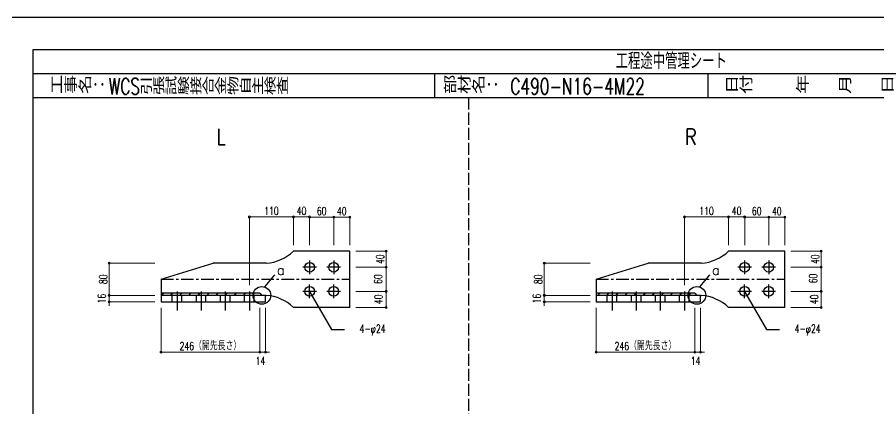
# Model space of a CAD drawing. Header units: millimetres. Extents: x -4568 to 36914, y -114 to 17788.
# Drawn here: x 3404 to 5549, y 8529 to 9504 of the extents above; entities that cross this region are included whole.
import ezdxf
from ezdxf.enums import TextEntityAlignment as Align

# ---------------------------------------------------------------- set-up
doc = ezdxf.new("R2010")
doc.units = ezdxf.units.MM
doc.header["$LTSCALE"] = 5
for name, pattern in [('CENTER1', [10, 6.25, -1.25, 1.25, -1.25]), ('DASHED', [7.5, 6, -1.5]), ('HIDDEN2', [4.7625, 3.175, -1.5875]), ('JIS_08_50', [53, 50, -1.125, 0.75, -1.125])]:
    doc.linetypes.add(name, pattern=pattern)
doc.layers.get('0').update_dxf_attribs({"color": 255})
doc.layers.get('DEFPOINTS').update_dxf_attribs({"color": 255})
for name, color, linetype in [('CENTER', 2, 'JIS_08_50'), ('LAYER6', 7, 'Continuous'), ('寸法', 4, 'Continuous'), ('金物', 142, 'Continuous'), ('隠れ', 7, 'HIDDEN2')]:
    doc.layers.add(name, color=color, linetype=linetype)
doc.styles.add('KANJI', font='simplex.shx', dxfattribs={"width": 0.7, "bigfont": 'extfont2.shx'})
doc.styles.get("Standard").update_dxf_attribs({"font": 'simplex.shx', "width": 0.7, "height": 2.5, "bigfont": '@extfont2.shx'})
doc.styles.add('SUNPOU', font='simplex.shx', dxfattribs={"width": 0.7, "bigfont": 'extfont2.shx'})
doc.dimstyles.new('一般寸法-小さめ', dxfattribs={"dimscale": 10, "dimtxt": 2, "dimasz": 0.5, "dimexe": 0.125, "dimexo": 1.5, "dimgap": 0.5, "dimtad": 1, "dimtxsty": 'KANJI', "dimblk": 'ORIGIN', "dimcen": 0, "dimclrd": 256, "dimclre": 256, "dimclrt": 256, "dimadec": 0, "dimazin": 0, "dimtfac": 1, "dimtmove": 2, "dimatfit": 2, "dimfxl": 0, "dimtolj": 2, "dimlwd": 5, "dimlwe": 5, "dimarcsym": 0})

# ---------------------------------------------------------------- blocks, each defined once
blk = doc.blocks.new('_Origin')
at = {"color": 0, "linetype": 'ByBlock', "lineweight": -2}
blk.add_line((0, 0), (-1, 0), dxfattribs=at)
blk.add_circle((0, 0), 0.5, dxfattribs=at)
blk = doc.blocks.new('*D549')
at = {"layer": 'DEFPOINTS', "color": 0, "transparency": 16777216}
for p in [(4092, 9006.8), (4092, 8921.7), (3982, 8821.7)]:
    blk.add_point(p, dxfattribs=at)
at = {"layer": '寸法', "lineweight": 5, "ltscale": 4, "transparency": 16777216}
for p, q in [((3982, 8836.7), (3982, 9008.1)), ((3987, 9006.8), (4087, 9006.8)), ((4092, 8936.7), (4092, 9008.1))]:
    blk.add_line(p, q, dxfattribs=at)
at = {"layer": '寸法', "lineweight": 5, "transparency": 16777216, "xscale": 5, "yscale": 5, "zscale": 5, "rotation": 180}
blk.add_blockref('_Origin', (3982, 9006.8), dxfattribs=at)
at = {"layer": '寸法', "lineweight": 5, "transparency": 16777216, "xscale": 5, "yscale": 5, "zscale": 5}
blk.add_blockref('_Origin', (4092, 9006.8), dxfattribs=at)
at = {"layer": '寸法', "linetype": 'Continuous', "transparency": 16777216, "insert": (4037, 9021.8), "char_height": 20, "attachment_point": 5, "style": 'KANJI'}
blk.add_mtext('\\A2;110', dxfattribs=at)
blk = doc.blocks.new('*D550')
at = {"layer": 'DEFPOINTS', "color": 0, "ltscale": 4, "transparency": 16777216}
for p in [(4132, 9006.8), (4092, 8921.7), (4132, 8921.7)]:
    blk.add_point(p, dxfattribs=at)
at = {"layer": '寸法', "lineweight": 5, "ltscale": 4, "transparency": 16777216}
for p, q in [((4092, 8936.7), (4092, 9008.1)), ((4097, 9006.8), (4127, 9006.8)), ((4132, 8936.7), (4132, 9008.1))]:
    blk.add_line(p, q, dxfattribs=at)
at = {"layer": '寸法', "lineweight": 5, "ltscale": 4, "transparency": 16777216, "xscale": 5, "yscale": 5, "zscale": 5, "rotation": 180}
blk.add_blockref('_Origin', (4092, 9006.8), dxfattribs=at)
at = {"layer": '寸法', "lineweight": 5, "ltscale": 4, "transparency": 16777216, "xscale": 5, "yscale": 5, "zscale": 5}
blk.add_blockref('_Origin', (4132, 9006.8), dxfattribs=at)
at = {"layer": '寸法', "ltscale": 4, "transparency": 16777216, "insert": (4112, 9021.8), "char_height": 20, "attachment_point": 5, "style": 'KANJI'}
blk.add_mtext('\\A2;40', dxfattribs=at)
blk = doc.blocks.new('*D551')
at = {"layer": 'DEFPOINTS', "color": 0, "ltscale": 4, "transparency": 16777216}
for p in [(4192, 9006.5), (4132, 8921.7), (4192, 8921.7)]:
    blk.add_point(p, dxfattribs=at)
at = {"layer": '寸法', "lineweight": 5, "ltscale": 4, "transparency": 16777216}
for p, q in [((4132, 8936.7), (4132, 9007.7)), ((4137, 9006.5), (4187, 9006.5)), ((4192, 8936.7), (4192, 9007.7))]:
    blk.add_line(p, q, dxfattribs=at)
at = {"layer": '寸法', "lineweight": 5, "ltscale": 4, "transparency": 16777216, "xscale": 5, "yscale": 5, "zscale": 5, "rotation": 180}
blk.add_blockref('_Origin', (4132, 9006.5), dxfattribs=at)
at = {"layer": '寸法', "lineweight": 5, "ltscale": 4, "transparency": 16777216, "xscale": 5, "yscale": 5, "zscale": 5}
blk.add_blockref('_Origin', (4192, 9006.5), dxfattribs=at)
at = {"layer": '寸法', "ltscale": 4, "transparency": 16777216, "insert": (4162, 9021.5), "char_height": 20, "attachment_point": 5, "style": 'KANJI'}
blk.add_mtext('\\A2;60', dxfattribs=at)
blk = doc.blocks.new('*D552')
at = {"layer": 'DEFPOINTS', "color": 0, "ltscale": 4, "transparency": 16777216}
for p in [(4232, 9006.3), (4192, 8921.7), (4232, 8921.7)]:
    blk.add_point(p, dxfattribs=at)
at = {"layer": '寸法', "lineweight": 5, "ltscale": 4, "transparency": 16777216}
for p, q in [((4192, 8936.7), (4192, 9007.5)), ((4197, 9006.3), (4227, 9006.3)), ((4232, 8936.7), (4232, 9007.5))]:
    blk.add_line(p, q, dxfattribs=at)
at = {"layer": '寸法', "lineweight": 5, "ltscale": 4, "transparency": 16777216, "xscale": 5, "yscale": 5, "zscale": 5, "rotation": 180}
blk.add_blockref('_Origin', (4192, 9006.3), dxfattribs=at)
at = {"layer": '寸法', "lineweight": 5, "ltscale": 4, "transparency": 16777216, "xscale": 5, "yscale": 5, "zscale": 5}
blk.add_blockref('_Origin', (4232, 9006.3), dxfattribs=at)
at = {"layer": '寸法', "ltscale": 4, "transparency": 16777216, "insert": (4212, 9021.3), "char_height": 20, "attachment_point": 5, "style": 'KANJI'}
blk.add_mtext('\\A2;40', dxfattribs=at)
blk = doc.blocks.new('*D553')
at = {"layer": 'DEFPOINTS', "color": 0, "ltscale": 4, "transparency": 16777216}
for p in [(3633.1, 8891.7), (3762, 8891.7), (3762, 8811.7)]:
    blk.add_point(p, dxfattribs=at)
at = {"layer": '寸法', "lineweight": 5, "ltscale": 4, "transparency": 16777216}
for p, q in [((3747, 8891.7), (3631.9, 8891.7)), ((3633.1, 8816.7), (3633.1, 8886.7)), ((3747, 8811.7), (3631.9, 8811.7))]:
    blk.add_line(p, q, dxfattribs=at)
at = {"layer": '寸法', "lineweight": 5, "ltscale": 4, "transparency": 16777216, "xscale": 5, "yscale": 5, "zscale": 5}
for p, rotation in [((3633.1, 8891.7), 90), ((3633.1, 8811.7), 270)]:
    blk.add_blockref('_Origin', p, dxfattribs=dict(at, rotation=rotation))
at = {"layer": '寸法', "ltscale": 4, "transparency": 16777216, "insert": (3618.1, 8851.7), "char_height": 20, "attachment_point": 5, "rotation": 90, "style": 'KANJI'}
blk.add_mtext('\\A2;80', dxfattribs=at)
blk = doc.blocks.new('*D554')
at = {"layer": 'DEFPOINTS', "color": 0, "ltscale": 4, "transparency": 16777216}
for p in [(4232, 8921.7), (4322.3, 8921.7), (4232, 8881.7)]:
    blk.add_point(p, dxfattribs=at)
at = {"layer": '寸法', "lineweight": 5, "ltscale": 4, "transparency": 16777216}
for p, q in [((4247, 8921.7), (4323.5, 8921.7)), ((4322.3, 8886.7), (4322.3, 8916.7)), ((4247, 8881.7), (4323.5, 8881.7))]:
    blk.add_line(p, q, dxfattribs=at)
at = {"layer": '寸法', "lineweight": 5, "ltscale": 4, "transparency": 16777216, "xscale": 5, "yscale": 5, "zscale": 5}
for p, rotation in [((4322.3, 8921.7), 90), ((4322.3, 8881.7), 270)]:
    blk.add_blockref('_Origin', p, dxfattribs=dict(at, rotation=rotation))
at = {"layer": '寸法', "ltscale": 4, "transparency": 16777216, "insert": (4307.3, 8901.7), "char_height": 20, "attachment_point": 5, "rotation": 90, "style": 'KANJI'}
blk.add_mtext('\\A2;40', dxfattribs=at)
blk = doc.blocks.new('*D555')
at = {"layer": 'DEFPOINTS', "color": 0, "transparency": 16777216}
for p in [(4232, 8821.7), (4322.3, 8821.7), (4232, 8781.7)]:
    blk.add_point(p, dxfattribs=at)
at = {"layer": '寸法', "lineweight": 5, "ltscale": 4, "transparency": 16777216}
for p, q in [((4247, 8821.7), (4323.5, 8821.7)), ((4322.3, 8786.7), (4322.3, 8816.7)), ((4247, 8781.7), (4323.5, 8781.7))]:
    blk.add_line(p, q, dxfattribs=at)
at = {"layer": '寸法', "lineweight": 5, "transparency": 16777216, "xscale": 5, "yscale": 5, "zscale": 5}
for p, rotation in [((4322.3, 8821.7), 90), ((4322.3, 8781.7), 270)]:
    blk.add_blockref('_Origin', p, dxfattribs=dict(at, rotation=rotation))
at = {"layer": '寸法', "linetype": 'Continuous', "transparency": 16777216, "insert": (4303.2, 8801.7), "char_height": 20, "attachment_point": 5, "rotation": 90, "style": 'KANJI'}
blk.add_mtext('\\A2;40', dxfattribs=at)
blk = doc.blocks.new('*D556')
at = {"layer": 'DEFPOINTS', "color": 0, "ltscale": 4, "transparency": 16777216}
for p in [(3762, 8795.7), (4008, 8795.7), (4008, 8670.2)]:
    blk.add_point(p, dxfattribs=at)
at = {"layer": '寸法', "lineweight": 5, "ltscale": 4, "transparency": 16777216}
for p, q in [((3762, 8780.7), (3762, 8668.9)), ((4008, 8780.7), (4008, 8668.9)), ((3767, 8670.2), (4003, 8670.2))]:
    blk.add_line(p, q, dxfattribs=at)
at = {"layer": '寸法', "lineweight": 5, "ltscale": 4, "transparency": 16777216, "xscale": 5, "yscale": 5, "zscale": 5, "rotation": 180}
blk.add_blockref('_Origin', (3762, 8670.2), dxfattribs=at)
at = {"layer": '寸法', "lineweight": 5, "ltscale": 4, "transparency": 16777216, "xscale": 5, "yscale": 5, "zscale": 5}
blk.add_blockref('_Origin', (4008, 8670.2), dxfattribs=at)
at = {"layer": '寸法', "ltscale": 4, "transparency": 16777216, "insert": (3885, 8685.2), "char_height": 20, "attachment_point": 5, "style": 'KANJI'}
blk.add_mtext('\\A2;246（開先長さ）', dxfattribs=at)
blk = doc.blocks.new('*D557')
at = {"layer": 'DEFPOINTS', "color": 0, "ltscale": 4, "transparency": 16777216}
for p in [(4008, 8795.7), (4022, 8795.7), (4022, 8670.2)]:
    blk.add_point(p, dxfattribs=at)
at = {"layer": '寸法', "lineweight": 5, "ltscale": 4, "transparency": 16777216}
for p, q in [((4008, 8780.7), (4008, 8668.9)), ((4022, 8780.7), (4022, 8668.9)), ((4003, 8670.2), (3998, 8670.2)), ((4008, 8670.2), (4022, 8670.2)), ((4027, 8670.2), (4032, 8670.2))]:
    blk.add_line(p, q, dxfattribs=at)
at = {"layer": '寸法', "lineweight": 5, "ltscale": 4, "transparency": 16777216, "xscale": 5, "yscale": 5, "zscale": 5}
blk.add_blockref('_Origin', (4008, 8670.2), dxfattribs=at)
at = {"layer": '寸法', "lineweight": 5, "ltscale": 4, "transparency": 16777216, "xscale": 5, "yscale": 5, "zscale": 5, "rotation": 180}
blk.add_blockref('_Origin', (4022, 8670.2), dxfattribs=at)
at = {"layer": '寸法', "ltscale": 4, "transparency": 16777216, "insert": (4009.7, 8648.5), "char_height": 20, "attachment_point": 5, "style": 'KANJI'}
blk.add_mtext('\\A2;14', dxfattribs=at)
blk = doc.blocks.new('*D566')
at = {"layer": 'DEFPOINTS', "color": 0, "ltscale": 4, "transparency": 16777216}
for p in [(3633.1, 8811.7), (3762, 8811.7), (3762, 8795.7)]:
    blk.add_point(p, dxfattribs=at)
at = {"layer": '寸法', "lineweight": 5, "ltscale": 4, "transparency": 16777216}
for p, q in [((3633.1, 8816.7), (3633.1, 8821.7)), ((3747, 8811.7), (3631.9, 8811.7)), ((3747, 8795.7), (3631.9, 8795.7)), ((3633.1, 8795.7), (3633.1, 8811.7)), ((3633.1, 8790.7), (3633.1, 8785.7))]:
    blk.add_line(p, q, dxfattribs=at)
at = {"layer": '寸法', "lineweight": 5, "ltscale": 4, "transparency": 16777216, "xscale": 5, "yscale": 5, "zscale": 5}
for p, rotation in [((3633.1, 8811.7), 270), ((3633.1, 8795.7), 90)]:
    blk.add_blockref('_Origin', p, dxfattribs=dict(at, rotation=rotation))
at = {"layer": '寸法', "ltscale": 4, "transparency": 16777216, "insert": (3614.4, 8803.7), "char_height": 20, "attachment_point": 5, "rotation": 90, "style": 'KANJI'}
blk.add_mtext('\\A2;16', dxfattribs=at)
blk = doc.blocks.new('*D570')
at = {"layer": 'DEFPOINTS', "color": 0, "transparency": 16777216}
for p in [(4232, 8881.7), (4322.3, 8881.7), (4232, 8821.7)]:
    blk.add_point(p, dxfattribs=at)
at = {"layer": '寸法', "lineweight": 5, "ltscale": 4, "transparency": 16777216}
for p, q in [((4247, 8881.7), (4323.5, 8881.7)), ((4322.3, 8826.7), (4322.3, 8876.7)), ((4247, 8821.7), (4323.5, 8821.7))]:
    blk.add_line(p, q, dxfattribs=at)
at = {"layer": '寸法', "lineweight": 5, "transparency": 16777216, "xscale": 5, "yscale": 5, "zscale": 5}
for p, rotation in [((4322.3, 8881.7), 90), ((4322.3, 8821.7), 270)]:
    blk.add_blockref('_Origin', p, dxfattribs=dict(at, rotation=rotation))
at = {"layer": '寸法', "linetype": 'Continuous', "transparency": 16777216, "insert": (4302.4, 8852.2), "char_height": 20, "attachment_point": 5, "rotation": 90, "style": 'KANJI'}
blk.add_mtext('\\A2;60', dxfattribs=at)
blk = doc.blocks.new('C490-N16-4M22(横）')
at = {"layer": '金物', "ltscale": 4}
h = blk.add_hatch(dxfattribs=at)
h.set_pattern_fill('JIS_LC_20', color=256, scale=0.8)
h.set_pattern_definition([(45, (-5985, -846), (-11.31371, 11.31371), []), (45, (-5984.68, -846), (-11.31371, 11.31371), [])])
h.paths.add_polyline_path([(-360, 35.1), (-400, 35.1), (-400, 30), (-360, 30)])
h.paths.add_polyline_path([(-337, 35.1), (-360, 35.1), (-360, 30), (-337, 30)])
h.paths.add_polyline_path([(-300, 35.1), (-337, 35.1), (-337, 30), (-300, 30)])
h.paths.add_polyline_path([(-240, 35.1), (-300, 35.1), (-300, 30), (-240, 30)])
h.paths.add_polyline_path([(-180, 35.1), (-240, 35.1), (-240, 30), (-180, 30)])
h.paths.add_polyline_path([(-154, 35.1), (-180, 35.1), (-180, 30), (-154, 30)])
at = {"layer": 'CENTER'}
for p, q in [((-30, 117), (-30, 83)), ((30, 117), (30, 83)), ((-13, 100), (-47, 100)), ((47, 100), (13, 100)), ((-30, 23), (-30, 57)), ((30, 23), (30, 57)), ((-360, 40), (-360, -8)), ((-300, 40), (-300, -8)), ((-240, 40), (-240, -8)), ((-180, 40), (-180, -8)), ((-13, 40), (-47, 40)), ((47, 40), (13, 40))]:
    blk.add_line(p, q, dxfattribs=at)
at = {"layer": 'CENTER', "linetype": 'CENTER1'}
blk.add_line((-400, 70), (70, 70), dxfattribs=at)
at = {"layer": '金物'}
for p, q in [((70, 140), (-70, 140)), ((70, 0), (70, 140)), ((-400, 70), (-270, 110)), ((-138, 110), (-270, 110)), ((-400, 70), (-400, 30)), ((-154, 35.1), (-400, 35.1)), ((-400, 30), (-400, 14)), ((-140, 30), (-400, 30)), ((-140, 14), (-140, 30)), ((-400, 14), (-140, 14)), ((70, 0), (-70, 0))]:
    blk.add_line(p, q, dxfattribs=at)
at = {"layer": '金物', "ltscale": 4}
blk.add_line((-154, 35.1), (-148.9, 30), dxfattribs=at)
at = {"layer": '金物', "ltscale": 5}
blk.add_line((-140, 30), (-138, 30), dxfattribs=at)
at = {"layer": '金物'}
for centre in [(-30, 100), (30, 100), (-30, 40), (30, 40)]:
    blk.add_circle(centre, 12, dxfattribs=at)
at = {"layer": '金物', "ltscale": 4}
for centre, start, end in [((-145.8, 219.7), 274.0609, 313.5509), ((-145.8, -79.7), 46.4491, 85.9391)]:
    blk.add_arc(centre, 110, start, end, dxfattribs=at)
at = {"layer": '隠れ'}
for p, q in [((-372, 14), (-372, 30)), ((-348, 14), (-348, 30)), ((-312, 14), (-312, 30)), ((-288, 14), (-288, 30)), ((-252, 14), (-252, 30)), ((-228, 14), (-228, 30)), ((-192, 14), (-192, 30)), ((-168, 14), (-168, 30))]:
    blk.add_line(p, q, dxfattribs=at)
blk = doc.blocks.new('*D571')
at = {"layer": 'DEFPOINTS', "color": 0, "transparency": 16777216}
for p in [(5175.2, 9006.8), (5175.2, 8921.7), (5065.2, 8821.7)]:
    blk.add_point(p, dxfattribs=at)
at = {"layer": '寸法', "lineweight": 5, "ltscale": 4, "transparency": 16777216}
for p, q in [((5065.2, 8836.7), (5065.2, 9008.1)), ((5070.2, 9006.8), (5170.2, 9006.8)), ((5175.2, 8936.7), (5175.2, 9008.1))]:
    blk.add_line(p, q, dxfattribs=at)
at = {"layer": '寸法', "lineweight": 5, "transparency": 16777216, "xscale": 5, "yscale": 5, "zscale": 5, "rotation": 180}
blk.add_blockref('_Origin', (5065.2, 9006.8), dxfattribs=at)
at = {"layer": '寸法', "lineweight": 5, "transparency": 16777216, "xscale": 5, "yscale": 5, "zscale": 5}
blk.add_blockref('_Origin', (5175.2, 9006.8), dxfattribs=at)
at = {"layer": '寸法', "linetype": 'Continuous', "transparency": 16777216, "insert": (5120.2, 9021.8), "char_height": 20, "attachment_point": 5, "style": 'KANJI'}
blk.add_mtext('\\A2;110', dxfattribs=at)
blk = doc.blocks.new('*D572')
at = {"layer": 'DEFPOINTS', "color": 0, "ltscale": 4, "transparency": 16777216}
for p in [(5215.2, 9006.8), (5175.2, 8921.7), (5215.2, 8921.7)]:
    blk.add_point(p, dxfattribs=at)
at = {"layer": '寸法', "lineweight": 5, "ltscale": 4, "transparency": 16777216}
for p, q in [((5175.2, 8936.7), (5175.2, 9008.1)), ((5180.2, 9006.8), (5210.2, 9006.8)), ((5215.2, 8936.7), (5215.2, 9008.1))]:
    blk.add_line(p, q, dxfattribs=at)
at = {"layer": '寸法', "lineweight": 5, "ltscale": 4, "transparency": 16777216, "xscale": 5, "yscale": 5, "zscale": 5, "rotation": 180}
blk.add_blockref('_Origin', (5175.2, 9006.8), dxfattribs=at)
at = {"layer": '寸法', "lineweight": 5, "ltscale": 4, "transparency": 16777216, "xscale": 5, "yscale": 5, "zscale": 5}
blk.add_blockref('_Origin', (5215.2, 9006.8), dxfattribs=at)
at = {"layer": '寸法', "ltscale": 4, "transparency": 16777216, "insert": (5195.2, 9021.8), "char_height": 20, "attachment_point": 5, "style": 'KANJI'}
blk.add_mtext('\\A2;40', dxfattribs=at)
blk = doc.blocks.new('*D573')
at = {"layer": 'DEFPOINTS', "color": 0, "ltscale": 4, "transparency": 16777216}
for p in [(5275.2, 9006.5), (5215.2, 8921.7), (5275.2, 8921.7)]:
    blk.add_point(p, dxfattribs=at)
at = {"layer": '寸法', "lineweight": 5, "ltscale": 4, "transparency": 16777216}
for p, q in [((5215.2, 8936.7), (5215.2, 9007.7)), ((5220.2, 9006.5), (5270.2, 9006.5)), ((5275.2, 8936.7), (5275.2, 9007.7))]:
    blk.add_line(p, q, dxfattribs=at)
at = {"layer": '寸法', "lineweight": 5, "ltscale": 4, "transparency": 16777216, "xscale": 5, "yscale": 5, "zscale": 5, "rotation": 180}
blk.add_blockref('_Origin', (5215.2, 9006.5), dxfattribs=at)
at = {"layer": '寸法', "lineweight": 5, "ltscale": 4, "transparency": 16777216, "xscale": 5, "yscale": 5, "zscale": 5}
blk.add_blockref('_Origin', (5275.2, 9006.5), dxfattribs=at)
at = {"layer": '寸法', "ltscale": 4, "transparency": 16777216, "insert": (5245.2, 9021.5), "char_height": 20, "attachment_point": 5, "style": 'KANJI'}
blk.add_mtext('\\A2;60', dxfattribs=at)
blk = doc.blocks.new('*D574')
at = {"layer": 'DEFPOINTS', "color": 0, "ltscale": 4, "transparency": 16777216}
for p in [(5315.2, 9006.3), (5275.2, 8921.7), (5315.2, 8921.7)]:
    blk.add_point(p, dxfattribs=at)
at = {"layer": '寸法', "lineweight": 5, "ltscale": 4, "transparency": 16777216}
for p, q in [((5275.2, 8936.7), (5275.2, 9007.5)), ((5280.2, 9006.3), (5310.2, 9006.3)), ((5315.2, 8936.7), (5315.2, 9007.5))]:
    blk.add_line(p, q, dxfattribs=at)
at = {"layer": '寸法', "lineweight": 5, "ltscale": 4, "transparency": 16777216, "xscale": 5, "yscale": 5, "zscale": 5, "rotation": 180}
blk.add_blockref('_Origin', (5275.2, 9006.3), dxfattribs=at)
at = {"layer": '寸法', "lineweight": 5, "ltscale": 4, "transparency": 16777216, "xscale": 5, "yscale": 5, "zscale": 5}
blk.add_blockref('_Origin', (5315.2, 9006.3), dxfattribs=at)
at = {"layer": '寸法', "ltscale": 4, "transparency": 16777216, "insert": (5295.2, 9021.3), "char_height": 20, "attachment_point": 5, "style": 'KANJI'}
blk.add_mtext('\\A2;40', dxfattribs=at)
blk = doc.blocks.new('*D575')
at = {"layer": 'DEFPOINTS', "color": 0, "ltscale": 4, "transparency": 16777216}
for p in [(4716.3, 8891.7), (4845.2, 8891.7), (4845.2, 8811.7)]:
    blk.add_point(p, dxfattribs=at)
at = {"layer": '寸法', "lineweight": 5, "ltscale": 4, "transparency": 16777216}
for p, q in [((4830.2, 8891.7), (4715.1, 8891.7)), ((4716.3, 8816.7), (4716.3, 8886.7)), ((4830.2, 8811.7), (4715.1, 8811.7))]:
    blk.add_line(p, q, dxfattribs=at)
at = {"layer": '寸法', "lineweight": 5, "ltscale": 4, "transparency": 16777216, "xscale": 5, "yscale": 5, "zscale": 5}
for p, rotation in [((4716.3, 8891.7), 90), ((4716.3, 8811.7), 270)]:
    blk.add_blockref('_Origin', p, dxfattribs=dict(at, rotation=rotation))
at = {"layer": '寸法', "ltscale": 4, "transparency": 16777216, "insert": (4701.3, 8851.7), "char_height": 20, "attachment_point": 5, "rotation": 90, "style": 'KANJI'}
blk.add_mtext('\\A2;80', dxfattribs=at)
blk = doc.blocks.new('*D576')
at = {"layer": 'DEFPOINTS', "color": 0, "ltscale": 4, "transparency": 16777216}
for p in [(5315.2, 8921.7), (5405.5, 8921.7), (5315.2, 8881.7)]:
    blk.add_point(p, dxfattribs=at)
at = {"layer": '寸法', "lineweight": 5, "ltscale": 4, "transparency": 16777216}
for p, q in [((5330.2, 8921.7), (5406.7, 8921.7)), ((5405.5, 8886.7), (5405.5, 8916.7)), ((5330.2, 8881.7), (5406.7, 8881.7))]:
    blk.add_line(p, q, dxfattribs=at)
at = {"layer": '寸法', "lineweight": 5, "ltscale": 4, "transparency": 16777216, "xscale": 5, "yscale": 5, "zscale": 5}
for p, rotation in [((5405.5, 8921.7), 90), ((5405.5, 8881.7), 270)]:
    blk.add_blockref('_Origin', p, dxfattribs=dict(at, rotation=rotation))
at = {"layer": '寸法', "ltscale": 4, "transparency": 16777216, "insert": (5390.5, 8901.7), "char_height": 20, "attachment_point": 5, "rotation": 90, "style": 'KANJI'}
blk.add_mtext('\\A2;40', dxfattribs=at)
blk = doc.blocks.new('*D577')
at = {"layer": 'DEFPOINTS', "color": 0, "transparency": 16777216}
for p in [(5315.2, 8821.7), (5405.5, 8821.7), (5315.2, 8781.7)]:
    blk.add_point(p, dxfattribs=at)
at = {"layer": '寸法', "lineweight": 5, "ltscale": 4, "transparency": 16777216}
for p, q in [((5330.2, 8821.7), (5406.7, 8821.7)), ((5405.5, 8786.7), (5405.5, 8816.7)), ((5330.2, 8781.7), (5406.7, 8781.7))]:
    blk.add_line(p, q, dxfattribs=at)
at = {"layer": '寸法', "lineweight": 5, "transparency": 16777216, "xscale": 5, "yscale": 5, "zscale": 5}
for p, rotation in [((5405.5, 8821.7), 90), ((5405.5, 8781.7), 270)]:
    blk.add_blockref('_Origin', p, dxfattribs=dict(at, rotation=rotation))
at = {"layer": '寸法', "linetype": 'Continuous', "transparency": 16777216, "insert": (5388.6, 8801.7), "char_height": 20, "attachment_point": 5, "rotation": 90, "style": 'KANJI'}
blk.add_mtext('\\A2;40', dxfattribs=at)
blk = doc.blocks.new('*D578')
at = {"layer": 'DEFPOINTS', "color": 0, "ltscale": 4, "transparency": 16777216}
for p in [(4845.2, 8795.7), (5091.2, 8795.7), (5091.2, 8670.2)]:
    blk.add_point(p, dxfattribs=at)
at = {"layer": '寸法', "lineweight": 5, "ltscale": 4, "transparency": 16777216}
for p, q in [((4845.2, 8780.7), (4845.2, 8668.9)), ((5091.2, 8780.7), (5091.2, 8668.9)), ((4850.2, 8670.2), (5086.2, 8670.2))]:
    blk.add_line(p, q, dxfattribs=at)
at = {"layer": '寸法', "lineweight": 5, "ltscale": 4, "transparency": 16777216, "xscale": 5, "yscale": 5, "zscale": 5, "rotation": 180}
blk.add_blockref('_Origin', (4845.2, 8670.2), dxfattribs=at)
at = {"layer": '寸法', "lineweight": 5, "ltscale": 4, "transparency": 16777216, "xscale": 5, "yscale": 5, "zscale": 5}
blk.add_blockref('_Origin', (5091.2, 8670.2), dxfattribs=at)
at = {"layer": '寸法', "ltscale": 4, "transparency": 16777216, "insert": (4968.2, 8685.2), "char_height": 20, "attachment_point": 5, "style": 'KANJI'}
blk.add_mtext('\\A2;246（開先長さ）', dxfattribs=at)
blk = doc.blocks.new('*D579')
at = {"layer": 'DEFPOINTS', "color": 0, "ltscale": 4, "transparency": 16777216}
for p in [(5091.2, 8795.7), (5105.2, 8795.7), (5105.2, 8670.2)]:
    blk.add_point(p, dxfattribs=at)
at = {"layer": '寸法', "lineweight": 5, "ltscale": 4, "transparency": 16777216}
for p, q in [((5091.2, 8780.7), (5091.2, 8668.9)), ((5105.2, 8780.7), (5105.2, 8668.9)), ((5086.2, 8670.2), (5081.2, 8670.2)), ((5091.2, 8670.2), (5105.2, 8670.2)), ((5110.2, 8670.2), (5115.2, 8670.2))]:
    blk.add_line(p, q, dxfattribs=at)
at = {"layer": '寸法', "lineweight": 5, "ltscale": 4, "transparency": 16777216, "xscale": 5, "yscale": 5, "zscale": 5}
blk.add_blockref('_Origin', (5091.2, 8670.2), dxfattribs=at)
at = {"layer": '寸法', "lineweight": 5, "ltscale": 4, "transparency": 16777216, "xscale": 5, "yscale": 5, "zscale": 5, "rotation": 180}
blk.add_blockref('_Origin', (5105.2, 8670.2), dxfattribs=at)
at = {"layer": '寸法', "ltscale": 4, "transparency": 16777216, "insert": (5092.9, 8648.5), "char_height": 20, "attachment_point": 5, "style": 'KANJI'}
blk.add_mtext('\\A2;14', dxfattribs=at)
blk = doc.blocks.new('*D588')
at = {"layer": 'DEFPOINTS', "color": 0, "ltscale": 4, "transparency": 16777216}
for p in [(4716.3, 8811.7), (4845.2, 8811.7), (4845.2, 8795.7)]:
    blk.add_point(p, dxfattribs=at)
at = {"layer": '寸法', "lineweight": 5, "ltscale": 4, "transparency": 16777216}
for p, q in [((4716.3, 8816.7), (4716.3, 8821.7)), ((4830.2, 8811.7), (4715.1, 8811.7)), ((4830.2, 8795.7), (4715.1, 8795.7)), ((4716.3, 8795.7), (4716.3, 8811.7)), ((4716.3, 8790.7), (4716.3, 8785.7))]:
    blk.add_line(p, q, dxfattribs=at)
at = {"layer": '寸法', "lineweight": 5, "ltscale": 4, "transparency": 16777216, "xscale": 5, "yscale": 5, "zscale": 5}
for p, rotation in [((4716.3, 8811.7), 270), ((4716.3, 8795.7), 90)]:
    blk.add_blockref('_Origin', p, dxfattribs=dict(at, rotation=rotation))
at = {"layer": '寸法', "ltscale": 4, "transparency": 16777216, "insert": (4697.6, 8803.7), "char_height": 20, "attachment_point": 5, "rotation": 90, "style": 'KANJI'}
blk.add_mtext('\\A2;16', dxfattribs=at)
blk = doc.blocks.new('*D592')
at = {"layer": 'DEFPOINTS', "color": 0, "transparency": 16777216}
for p in [(5315.2, 8881.7), (5405.5, 8881.7), (5315.2, 8821.7)]:
    blk.add_point(p, dxfattribs=at)
at = {"layer": '寸法', "lineweight": 5, "ltscale": 4, "transparency": 16777216}
for p, q in [((5330.2, 8881.7), (5406.7, 8881.7)), ((5405.5, 8826.7), (5405.5, 8876.7)), ((5330.2, 8821.7), (5406.7, 8821.7))]:
    blk.add_line(p, q, dxfattribs=at)
at = {"layer": '寸法', "lineweight": 5, "transparency": 16777216, "xscale": 5, "yscale": 5, "zscale": 5}
for p, rotation in [((5405.5, 8881.7), 90), ((5405.5, 8821.7), 270)]:
    blk.add_blockref('_Origin', p, dxfattribs=dict(at, rotation=rotation))
at = {"layer": '寸法', "linetype": 'Continuous', "transparency": 16777216, "insert": (5385.6, 8853.8), "char_height": 20, "attachment_point": 5, "rotation": 90, "style": 'KANJI'}
blk.add_mtext('\\A2;60', dxfattribs=at)

msp = doc.modelspace()

# ---------------------------------------------------------------- linework, layer by layer
at = {"linetype": 'Continuous', "lineweight": -3}
for p, q in [((3444, 9364), (6648, 9364)), ((4444, 9304), (4444, 9364)), ((5124, 9304), (5124, 9364)), ((3444, 9304), (6648, 9304))]:
    msp.add_line(p, q, dxfattribs=at)
at = {"linetype": 'DASHED', "lineweight": -3}
msp.add_line((4527.184, 9304), (4527.184, 7828), dxfattribs=at)
at = {"linetype": 'Continuous', "lineweight": -3}
for points in [[(3364, 9504), (6728, 9504), (6728, 7128), (3364, 7128)], [(3444, 9424), (6648, 9424), (6648, 7208), (3444, 7208)]]:
    msp.add_lwpolyline(points, close=True, dxfattribs=at)
at = {"layer": '寸法', "ltscale": 4}
for p, q in [((4020.092, 8832.624), (4045.129, 8863.011)), ((5103.277, 8832.624), (5128.314, 8863.011))]:
    msp.add_line(p, q, dxfattribs=at)
at = {"layer": '寸法'}
for p, q in [((4131.987, 8821.727), (4186.63, 8727.081)), ((5215.171, 8821.727), (5269.815, 8727.081)), ((4186.63, 8727.081), (4218.778, 8727.081)), ((5269.815, 8727.081), (5301.962, 8727.081))]:
    msp.add_line(p, q, dxfattribs=at)
at = {"layer": '寸法', "linetype": 'Continuous'}
for centre in [(4013.087, 8811.727), (5096.271, 8811.727)]:
    msp.add_circle(centre, 22.04, dxfattribs=at)

# ---------------------------------------------------------------- block references
at = {"layer": '金物', "color": 153, "linetype": 'Continuous'}
for p in [(4161.987, 8781.727), (5245.171, 8781.727)]:
    msp.add_blockref('C490-N16-4M22(横）', p, dxfattribs=at)

# ---------------------------------------------------------------- texts
at = {"layer": 'LAYER6', "color": 0, "linetype": 'Continuous', "lineweight": -3, "style": 'SUNPOU', "width": 0.7}
msp.add_text('工程途中管理シート', height=40, dxfattribs=at).set_placement((4893.829, 9374.926))
at = {"layer": 'LAYER6', "color": 0, "linetype": 'Continuous', "lineweight": -3, "width": 0.8}
for s, p in [('工事名：', (3484.009, 9314.926)), ('部材名：', (4463.834, 9314.926)), ('日付\u3000\u3000\u3000年\u3000\u3000月\u3000\u3000日', (5165.219, 9314.926)), ('L', (3900.084, 9186.216)), ('R', (5066.848, 9186.216))]:
    msp.add_text(s, height=40, dxfattribs=at).set_placement(p)
at = {"layer": 'LAYER6', "color": 0, "linetype": 'Continuous', "lineweight": -3, "char_height": 40, "attachment_point": 1}
for s, insert, width in [('WCS引張試験接合金物自主検査', (3631.858, 9352.098), 924.29947), ('C490-N16-4M22 ', (4631.858, 9352.098), 435.25964)]:
    msp.add_mtext(s, dxfattribs=dict(at, insert=insert, width=width))
at = {"layer": '寸法', "ltscale": 4, "style": 'SUNPOU'}
for p in [(4069.874, 8874.511), (5153.058, 8874.511)]:
    msp.add_text('a', height=24, dxfattribs=at).set_placement(p, align=Align.MIDDLE_RIGHT)
at = {"layer": '寸法', "char_height": 20, "width": 98.97993, "attachment_point": 3}
for insert in [(4321.165, 8738.805), (5404.349, 8738.805)]:
    msp.add_mtext('4-φ24', dxfattribs=dict(at, insert=insert))

# ---------------------------------------------------------------- dimensions: what is measured, and where the dimension line sits
at = {"layer": '寸法', "ltscale": 4}
for base, p1, p2, picture, middle in [((4091.987, 9006.827), (3981.987, 8821.727), (4091.987, 8921.727), '*D549', (4036.987, 9021.827)), ((4131.987, 9006.827), (4091.987, 8921.727), (4131.987, 8921.727), '*D550', (4111.987, 9021.827)), ((4191.987, 9006.467), (4131.987, 8921.727), (4191.987, 8921.727), '*D551', (4161.987, 9021.467)), ((4231.987, 9006.287), (4191.987, 8921.727), (4231.987, 8921.727), '*D552', (4211.987, 9021.287)), ((5175.171, 9006.827), (5065.171, 8821.727), (5175.171, 8921.727), '*D571', (5120.171, 9021.827)), ((5215.171, 9006.827), (5175.171, 8921.727), (5215.171, 8921.727), '*D572', (5195.171, 9021.827)), ((5275.171, 9006.467), (5215.171, 8921.727), (5275.171, 8921.727), '*D573', (5245.171, 9021.467)), ((5315.171, 9006.287), (5275.171, 8921.727), (5315.171, 8921.727), '*D574', (5295.171, 9021.287))]:
    dim = msp.add_linear_dim(base=base, p1=p1, p2=p2, dimstyle='一般寸法-小さめ', dxfattribs=at)
    dim.commit()
    dim.dimension.update_dxf_attribs({"geometry": picture, "text_midpoint": middle})
for base, p1, p2, picture, middle in [((4322.294, 8921.727), (4231.987, 8881.727), (4231.987, 8921.727), '*D554', (4307.294, 8901.727)), ((5405.478, 8921.727), (5315.171, 8881.727), (5315.171, 8921.727), '*D576', (5390.478, 8901.727)), ((3633.121, 8891.727), (3761.987, 8811.727), (3761.987, 8891.727), '*D553', (3618.121, 8851.727)), ((4716.306, 8891.727), (4845.171, 8811.727), (4845.171, 8891.727), '*D575', (4701.306, 8851.727)), ((3633.121, 8811.727), (3761.987, 8795.727), (3761.987, 8811.727), '*D566', (3614.371, 8803.727)), ((4716.306, 8811.727), (4845.171, 8795.727), (4845.171, 8811.727), '*D588', (4697.556, 8803.727))]:
    dim = msp.add_linear_dim(base=base, p1=p1, p2=p2, angle=90, dimstyle='一般寸法-小さめ', dxfattribs=at)
    dim.commit()
    dim.dimension.update_dxf_attribs({"geometry": picture, "text_midpoint": middle})
for base, p1, p2, picture, middle in [((4322.294, 8881.727), (4231.987, 8821.727), (4231.987, 8881.727), '*D570', (4302.381, 8852.193)), ((5405.478, 8881.727), (5315.171, 8821.727), (5315.171, 8881.727), '*D592', (5385.565, 8853.78)), ((4322.294, 8821.727), (4231.987, 8781.727), (4231.987, 8821.727), '*D555', (4303.237, 8801.727)), ((5405.478, 8821.727), (5315.171, 8781.727), (5315.171, 8821.727), '*D577', (5388.597, 8801.727))]:
    dim = msp.add_linear_dim(base=base, p1=p1, p2=p2, angle=90, dimstyle='一般寸法-小さめ', dxfattribs=at)
    dim.commit()
    dim.dimension.update_dxf_attribs({"geometry": picture, "text_midpoint": middle, "dimtype": 160})
for base, p1, p2, picture, middle in [((4007.987, 8670.172), (3761.987, 8795.727), (4007.987, 8795.727), '*D556', (3884.987, 8685.172)), ((5091.171, 8670.172), (4845.171, 8795.727), (5091.171, 8795.727), '*D578', (4968.171, 8685.172))]:
    dim = msp.add_linear_dim(base=base, p1=p1, p2=p2, text='246（開先長さ）', dimstyle='一般寸法-小さめ', dxfattribs=at)
    dim.commit()
    dim.dimension.update_dxf_attribs({"geometry": picture, "text_midpoint": middle})
for base, p1, p2, picture, middle in [((4021.987, 8670.172), (4007.987, 8795.727), (4021.987, 8795.727), '*D557', (4009.708, 8648.546)), ((5105.171, 8670.172), (5091.171, 8795.727), (5105.171, 8795.727), '*D579', (5092.893, 8648.546))]:
    dim = msp.add_linear_dim(base=base, p1=p1, p2=p2, dimstyle='一般寸法-小さめ', dxfattribs=at)
    dim.commit()
    dim.dimension.update_dxf_attribs({"geometry": picture, "text_midpoint": middle, "dimtype": 160})

doc.saveas('drawing.dxf')
